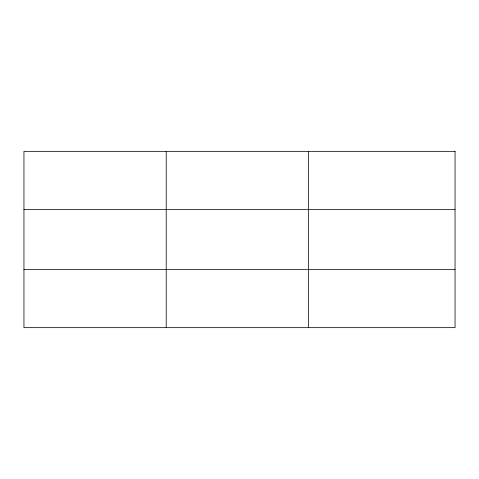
<?xml version="1.0" encoding="UTF-8"?>
<svg xmlns="http://www.w3.org/2000/svg" width="479" height="479" viewBox="0 0 479 479"><rect width="100%" height="100%" fill="white"/><g stroke="black" fill="none" stroke-linecap="round" stroke-linejoin="round"><path stroke-width="0.72" d="M166.213 151.346L166.213 327.654M308.476 151.346L308.476 327.654M23.95 209.527L455.05 209.527M23.95 269.473L455.05 269.473M455.05 151.346L455.05 327.654L23.95 327.654L23.95 151.346L455.05 151.346"/></g></svg>
